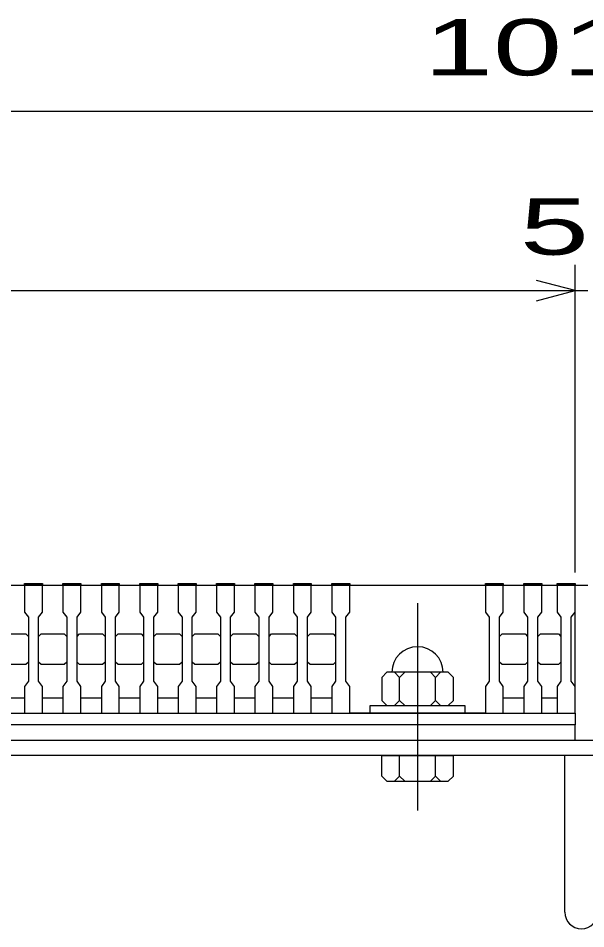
# Model space of a CAD drawing. Units: millimetres, scale not verified. Extents: x -1820 to 1731, y -1282 to 1054.
# Drawn here: x -1070 to -848.3, y -651.1 to -295.7 of the extents above; entities that cross this region are included whole.
import ezdxf
from ezdxf.enums import TextEntityAlignment as Align

# ---------------------------------------------------------------- set-up
doc = ezdxf.new("R2010")
doc.units = ezdxf.units.MM
doc.header["$LTSCALE"] = 10
doc.linetypes.add('CHAIN', pattern=[18.5, 12, -1.5, 3.5, -1.5])
for name, color, linetype, lineweight in [('16', 3, 'Continuous', 25), ('19', 6, 'Continuous', 25), ('22', 2, 'Continuous', 25)]:
    doc.layers.add(name, color=color, linetype=linetype, lineweight=lineweight)
doc.styles.add('ベクトル', font='')
doc.styles.get('ベクトル').set_extended_font_data('ベクトル')

msp = doc.modelspace()

# ---------------------------------------------------------------- linework, layer by layer
at = {"layer": '16'}
for p, q in [((-1352.5, -517), (-852.5, -517)), ((-1067.5, -517), (-1067.5, -516.3)), ((-1067.5, -516.3), (-1060.5, -516.3)), ((-1067.5, -517), (-1067.5, -527.5)), ((-1060.5, -517), (-1067.5, -517)), ((-1060.5, -516.3), (-1060.5, -517)), ((-1060.5, -527.5), (-1060.5, -517)), ((-1052.5, -517), (-1052.5, -516.3)), ((-1052.5, -516.3), (-1045.5, -516.3)), ((-1052.5, -517), (-1052.5, -527.5)), ((-1045.5, -517), (-1052.5, -517)), ((-1045.5, -516.3), (-1045.5, -517)), ((-1045.5, -527.5), (-1045.5, -517)), ((-1037.5, -517), (-1037.5, -516.3)), ((-1037.5, -516.3), (-1030.5, -516.3)), ((-1037.5, -517), (-1037.5, -527.5)), ((-1030.5, -517), (-1037.5, -517)), ((-1030.5, -516.3), (-1030.5, -517)), ((-1030.5, -527.5), (-1030.5, -517)), ((-1022.5, -517), (-1022.5, -516.3)), ((-1022.5, -516.3), (-1015.5, -516.3)), ((-1022.5, -517), (-1022.5, -527.5)), ((-1015.5, -517), (-1022.5, -517)), ((-1015.5, -516.3), (-1015.5, -517)), ((-1015.5, -527.5), (-1015.5, -517)), ((-1007.5, -517), (-1007.5, -516.3)), ((-1007.5, -516.3), (-1000.5, -516.3)), ((-1007.5, -517), (-1007.5, -527.5)), ((-1000.5, -517), (-1007.5, -517)), ((-1000.5, -516.3), (-1000.5, -517)), ((-1000.5, -527.5), (-1000.5, -517)), ((-992.5, -517), (-992.5, -516.3)), ((-992.5, -516.3), (-985.5, -516.3)), ((-992.5, -517), (-992.5, -527.5)), ((-985.5, -517), (-992.5, -517)), ((-985.5, -516.3), (-985.5, -517)), ((-985.5, -527.5), (-985.5, -517)), ((-977.5, -517), (-977.5, -516.3)), ((-977.5, -516.3), (-970.5, -516.3)), ((-977.5, -517), (-977.5, -527.5)), ((-970.5, -517), (-977.5, -517)), ((-970.5, -516.3), (-970.5, -517)), ((-970.5, -527.5), (-970.5, -517)), ((-962.5, -517), (-962.5, -516.3)), ((-962.5, -516.3), (-955.5, -516.3)), ((-962.5, -517), (-962.5, -527.5)), ((-955.5, -517), (-962.5, -517)), ((-955.5, -516.3), (-955.5, -517)), ((-955.5, -527.5), (-955.5, -517)), ((-947.5, -517), (-947.5, -516.3)), ((-947.5, -516.3), (-940.5, -516.3)), ((-947.5, -517), (-947.5, -527.5)), ((-940.5, -517), (-947.5, -517)), ((-940.5, -516.3), (-940.5, -517)), ((-940.5, -527.5), (-940.5, -517)), ((-940.5, -517), (-887.5, -517)), ((-887.5, -517), (-887.5, -516.3)), ((-887.5, -516.3), (-880.5, -516.3)), ((-887.5, -517), (-887.5, -527.5)), ((-880.5, -517), (-887.5, -517)), ((-880.5, -516.3), (-880.5, -517)), ((-880.5, -527.5), (-880.5, -517)), ((-872.5, -517), (-872.5, -516.3)), ((-872.5, -516.3), (-865.5, -516.3)), ((-872.5, -517), (-872.5, -527.5)), ((-865.5, -517), (-872.5, -517)), ((-865.5, -516.3), (-865.5, -517)), ((-865.5, -527.5), (-865.5, -517)), ((-859.5, -517), (-859.5, -516.3)), ((-859.5, -516.3), (-852.5, -516.3)), ((-859.5, -517), (-859.5, -527.5)), ((-852.5, -517), (-859.5, -517)), ((-852.5, -516.3), (-852.5, -517)), ((-852.5, -527.5), (-852.5, -517)), ((-852.5, -561), (-852.5, -517)), ((-1067.5, -527.5), (-1066, -529.5)), ((-1066, -529.5), (-1066, -554.5)), ((-1062, -529.5), (-1060.5, -527.5)), ((-1062, -554.5), (-1062, -529.5)), ((-1052.5, -527.5), (-1051, -529.5)), ((-1051, -529.5), (-1051, -554.5)), ((-1047, -529.5), (-1045.5, -527.5)), ((-1047, -554.5), (-1047, -529.5)), ((-1037.5, -527.5), (-1036, -529.5)), ((-1036, -529.5), (-1036, -554.5)), ((-1032, -529.5), (-1030.5, -527.5)), ((-1032, -554.5), (-1032, -529.5)), ((-1022.5, -527.5), (-1021, -529.5)), ((-1021, -529.5), (-1021, -554.5)), ((-1017, -529.5), (-1015.5, -527.5)), ((-1017, -554.5), (-1017, -529.5)), ((-1007.5, -527.5), (-1006, -529.5)), ((-1006, -529.5), (-1006, -554.5)), ((-1002, -529.5), (-1000.5, -527.5)), ((-1002, -554.5), (-1002, -529.5)), ((-992.5, -527.5), (-991, -529.5)), ((-991, -529.5), (-991, -554.5)), ((-987, -529.5), (-985.5, -527.5)), ((-987, -554.5), (-987, -529.5)), ((-977.5, -527.5), (-976, -529.5)), ((-976, -529.5), (-976, -554.5)), ((-972, -529.5), (-970.5, -527.5)), ((-972, -554.5), (-972, -529.5)), ((-962.5, -527.5), (-961, -529.5)), ((-961, -529.5), (-961, -554.5)), ((-957, -529.5), (-955.5, -527.5)), ((-957, -554.5), (-957, -529.5)), ((-947.5, -527.5), (-946, -529.5)), ((-946, -529.5), (-946, -554.5)), ((-942, -529.5), (-940.5, -527.5)), ((-942, -554.5), (-942, -529.5)), ((-887.5, -527.5), (-886, -529.5)), ((-886, -529.5), (-886, -554.5)), ((-882, -529.5), (-880.5, -527.5)), ((-882, -554.5), (-882, -529.5)), ((-872.5, -527.5), (-871, -529.5)), ((-871, -529.5), (-871, -554.5)), ((-867, -529.5), (-865.5, -527.5)), ((-867, -554.5), (-867, -529.5)), ((-859.5, -527.5), (-858, -529.5)), ((-858, -529.5), (-858, -554.5)), ((-854, -529.5), (-852.5, -527.5)), ((-854, -554.5), (-854, -529.5)), ((-1076, -536), (-1067, -536)), ((-1067, -536), (-1066, -537)), ((-1062, -537), (-1061, -536)), ((-1061, -536), (-1052, -536)), ((-1052, -536), (-1051, -537)), ((-1047, -537), (-1046, -536)), ((-1046, -536), (-1037, -536)), ((-1037, -536), (-1036, -537)), ((-1032, -537), (-1031, -536)), ((-1031, -536), (-1022, -536)), ((-1022, -536), (-1021, -537)), ((-1017, -537), (-1016, -536)), ((-1016, -536), (-1007, -536)), ((-1007, -536), (-1006, -537)), ((-1002, -537), (-1001, -536)), ((-1001, -536), (-992, -536)), ((-992, -536), (-991, -537)), ((-987, -537), (-986, -536)), ((-986, -536), (-977, -536)), ((-977, -536), (-976, -537)), ((-972, -537), (-971, -536)), ((-971, -536), (-962, -536)), ((-962, -536), (-961, -537)), ((-957, -537), (-956, -536)), ((-956, -536), (-947, -536)), ((-947, -536), (-946, -537)), ((-882, -537), (-881, -536)), ((-881, -536), (-872, -536)), ((-872, -536), (-871, -537)), ((-867, -537), (-866, -536)), ((-866, -536), (-859, -536)), ((-859, -536), (-858, -537)), ((-1066, -547), (-1067, -548)), ((-1061, -548), (-1062, -547)), ((-1051, -547), (-1052, -548)), ((-1046, -548), (-1047, -547)), ((-1036, -547), (-1037, -548)), ((-1031, -548), (-1032, -547)), ((-1021, -547), (-1022, -548)), ((-1016, -548), (-1017, -547)), ((-1006, -547), (-1007, -548)), ((-1001, -548), (-1002, -547)), ((-991, -547), (-992, -548)), ((-986, -548), (-987, -547)), ((-976, -547), (-977, -548)), ((-971, -548), (-972, -547)), ((-961, -547), (-962, -548)), ((-956, -548), (-957, -547)), ((-946, -547), (-947, -548)), ((-881, -548), (-882, -547)), ((-871, -547), (-872, -548)), ((-866, -548), (-867, -547)), ((-858, -547), (-859, -548)), ((-1067, -548), (-1076, -548)), ((-1052, -548), (-1061, -548)), ((-1037, -548), (-1046, -548)), ((-1022, -548), (-1031, -548)), ((-1007, -548), (-1016, -548)), ((-992, -548), (-1001, -548)), ((-977, -548), (-986, -548)), ((-962, -548), (-971, -548)), ((-947, -548), (-956, -548)), ((-872, -548), (-881, -548)), ((-859, -548), (-866, -548)), ((-926, -551), (-928, -553)), ((-928, -553), (-928, -562)), ((-902, -551), (-926, -551)), ((-921, -553), (-923, -551)), ((-919, -551), (-921, -553)), ((-921, -562), (-921, -553)), ((-907, -553), (-909, -551)), ((-905, -551), (-907, -553)), ((-907, -562), (-907, -553)), ((-900, -553), (-902, -551)), ((-900, -562), (-900, -553)), ((-1066, -554.5), (-1067.5, -556.5)), ((-1067.5, -556.5), (-1067.5, -567)), ((-1060.5, -556.5), (-1062, -554.5)), ((-1060.5, -567), (-1060.5, -556.5)), ((-1051, -554.5), (-1052.5, -556.5)), ((-1052.5, -556.5), (-1052.5, -567)), ((-1045.5, -556.5), (-1047, -554.5)), ((-1045.5, -567), (-1045.5, -556.5)), ((-1036, -554.5), (-1037.5, -556.5)), ((-1037.5, -556.5), (-1037.5, -567)), ((-1030.5, -556.5), (-1032, -554.5)), ((-1030.5, -567), (-1030.5, -556.5)), ((-1021, -554.5), (-1022.5, -556.5)), ((-1022.5, -556.5), (-1022.5, -567)), ((-1015.5, -556.5), (-1017, -554.5)), ((-1015.5, -567), (-1015.5, -556.5)), ((-1006, -554.5), (-1007.5, -556.5)), ((-1007.5, -556.5), (-1007.5, -567)), ((-1000.5, -556.5), (-1002, -554.5)), ((-1000.5, -567), (-1000.5, -556.5)), ((-991, -554.5), (-992.5, -556.5)), ((-992.5, -556.5), (-992.5, -567)), ((-985.5, -556.5), (-987, -554.5)), ((-985.5, -567), (-985.5, -556.5)), ((-976, -554.5), (-977.5, -556.5)), ((-977.5, -556.5), (-977.5, -567)), ((-970.5, -556.5), (-972, -554.5)), ((-970.5, -567), (-970.5, -556.5)), ((-961, -554.5), (-962.5, -556.5)), ((-962.5, -556.5), (-962.5, -567)), ((-955.5, -556.5), (-957, -554.5)), ((-955.5, -567), (-955.5, -556.5)), ((-946, -554.5), (-947.5, -556.5)), ((-947.5, -556.5), (-947.5, -567)), ((-940.5, -556.5), (-942, -554.5)), ((-940.5, -567), (-940.5, -556.5)), ((-886, -554.5), (-887.5, -556.5)), ((-887.5, -556.5), (-887.5, -567)), ((-880.5, -556.5), (-882, -554.5)), ((-880.5, -567), (-880.5, -556.5)), ((-871, -554.5), (-872.5, -556.5)), ((-872.5, -556.5), (-872.5, -567)), ((-865.5, -556.5), (-867, -554.5)), ((-865.5, -567), (-865.5, -556.5)), ((-858, -554.5), (-859.5, -556.5)), ((-859.5, -556.5), (-859.5, -567)), ((-852.5, -556.5), (-854, -554.5)), ((-852.5, -567), (-852.5, -556.5)), ((-1075.5, -561), (-1067.5, -561)), ((-1060.5, -561), (-1052.5, -561)), ((-1045.5, -561), (-1037.5, -561)), ((-1030.5, -561), (-1022.5, -561)), ((-1015.5, -561), (-1007.5, -561)), ((-1000.5, -561), (-992.5, -561)), ((-985.5, -561), (-977.5, -561)), ((-970.5, -561), (-962.5, -561)), ((-955.5, -561), (-947.5, -561)), ((-880.5, -561), (-872.5, -561)), ((-865.5, -561), (-859.5, -561)), ((-932.5, -567), (-932.5, -564)), ((-932.5, -564), (-895.5, -564)), ((-928, -562), (-926, -564)), ((-923, -564), (-921, -562)), ((-921, -562), (-919, -564)), ((-909, -564), (-907, -562)), ((-907, -562), (-905, -564)), ((-902, -564), (-900, -562)), ((-895.5, -564), (-895.5, -567)), ((-1352.5, -567), (-852.5, -567)), ((-1067.5, -567), (-1060.5, -567)), ((-1052.5, -567), (-1045.5, -567)), ((-1037.5, -567), (-1030.5, -567)), ((-1022.5, -567), (-1015.5, -567)), ((-1007.5, -567), (-1000.5, -567)), ((-992.5, -567), (-985.5, -567)), ((-977.5, -567), (-970.5, -567)), ((-962.5, -567), (-955.5, -567)), ((-947.5, -567), (-940.5, -567)), ((-887.5, -567), (-940.5, -567)), ((-895.5, -567), (-932.5, -567)), ((-887.5, -567), (-880.5, -567)), ((-872.5, -567), (-865.5, -567)), ((-859.5, -567), (-852.5, -567)), ((-852.5, -567), (-852.5, -571.5)), ((-852.5, -571.5), (-1352.5, -571.5)), ((-852.5, -577.5), (-852.5, -571.5)), ((-1352.5, -577.5), (-852.5, -577.5))]:
    msp.add_line(p, q, dxfattribs=at)
at = {"layer": '16', "linetype": 'CHAIN'}
msp.add_line((-914, -524), (-914, -605), dxfattribs=at)
at = {"layer": '16'}
msp.add_arc((-914, -551), 10, 0, 180, dxfattribs=at)
at = {"layer": '19'}
for p, q in [((-852.5, -517), (-847.5, -517)), ((-1355, -577.5), (-345, -577.5)), ((-345, -583.5), (-1355, -583.5)), ((-928, -591.5), (-928, -583.5)), ((-928, -583.5), (-900, -583.5)), ((-921, -591.5), (-921, -583.5)), ((-907, -591.5), (-907, -583.5)), ((-900, -591.5), (-900, -583.5)), ((-856.5, -644.61), (-856.5, -583.5)), ((-928, -591.5), (-926, -593.5)), ((-926, -593.5), (-902, -593.5)), ((-921, -591.5), (-923, -593.5)), ((-919, -593.5), (-921, -591.5)), ((-907, -591.5), (-909, -593.5)), ((-905, -593.5), (-907, -591.5)), ((-902, -593.5), (-900, -591.5))]:
    msp.add_line(p, q, dxfattribs=at)
msp.add_arc((-850, -644.61), 6.5, 180, 0, dxfattribs=at)
at = {"layer": '22', "color": 4}
for p, q in [((-1355, -332), (-345, -332)), ((-852.5, -512), (-852.5, -392)), ((-852.5, -402), (-867.5, -398)), ((-1352.5, -402), (-852.5, -402)), ((-867.5, -406), (-852.5, -402)), ((-852.5, -402), (-847.5, -402))]:
    msp.add_line(p, q, dxfattribs=at)

# ---------------------------------------------------------------- texts
at = {"layer": '22', "style": 'ベクトル', "width": 1.65}
for s, p in [(' 1010 ', (-925, -307)), (' 5 ', (-887.5, -377))]:
    msp.add_text(s, height=21.99, dxfattribs=at).set_placement(p, align=Align.MIDDLE_LEFT)

doc.saveas('drawing.dxf')
